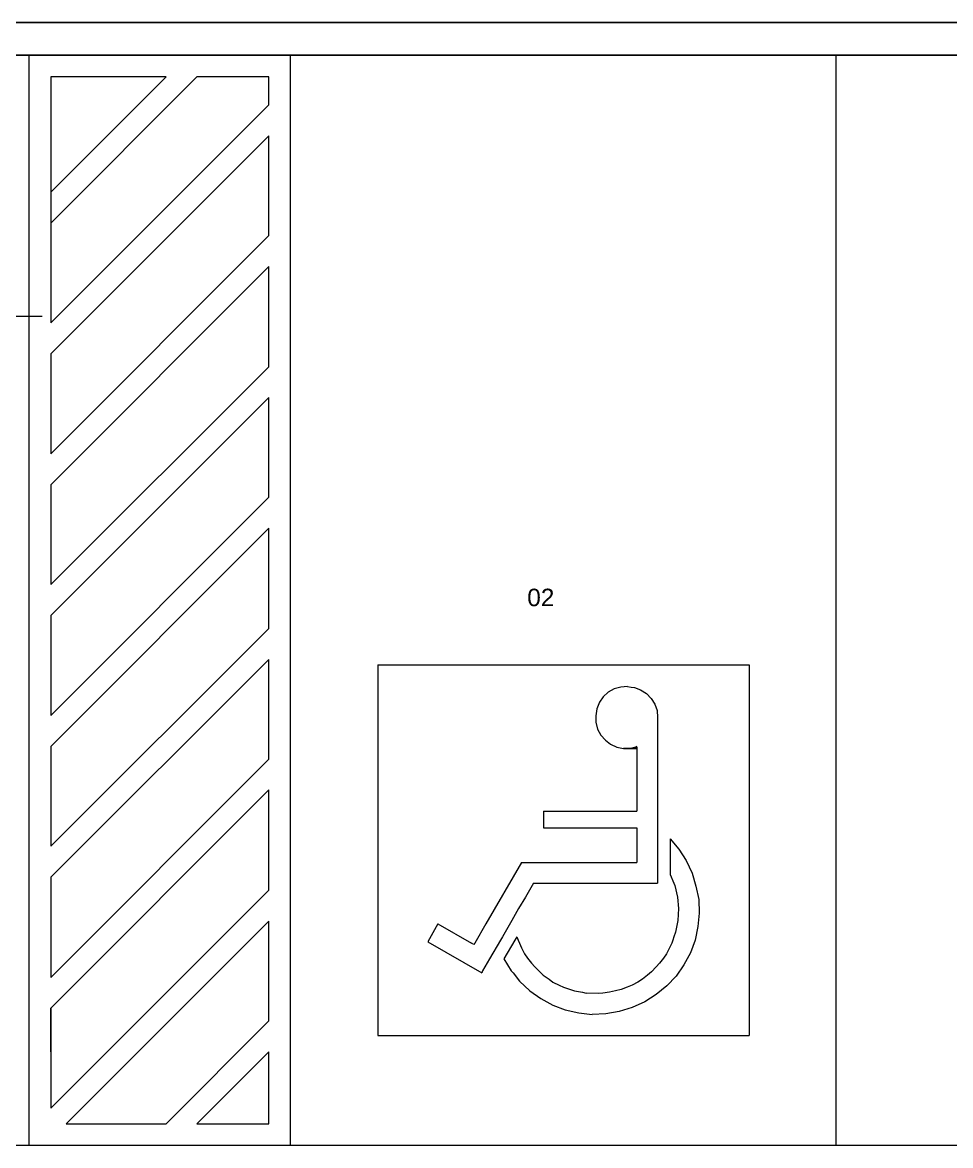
# Model space of a CAD drawing. Header units: inches. Extents: x 44782 to 44933, y 6798 to 6838.
# Drawn here: x 44817.13 to 44821.38, y 6831.23 to 6836.38 of the extents above; entities that cross this region are included whole.
import ezdxf

# ---------------------------------------------------------------- set-up
doc = ezdxf.new("R2010")
doc.units = ezdxf.units.IN
doc.header["$MEASUREMENT"] = 0
doc.layers.add('at_Entity', color=7, linetype='Continuous', lineweight=9)
for name, color, linetype in [('MURO', 2, 'Continuous'), ('PAREDE', 4, 'Continuous'), ('Paredes_Muro', 2, 'Continuous'), ('TEXTO01', 7, 'Continuous')]:
    doc.layers.add(name, color=color, linetype=linetype)
doc.styles.get("Standard").update_dxf_attribs({"font": 'txt.shx', "height": 0.18})

# ---------------------------------------------------------------- blocks, each defined once
blk = doc.blocks.new('new block21')
at = {"layer": 'at_Entity', "color": 150, "true_color": 0x007fff}
for p, q in [((0, 0), (0, -0.0995)), ((0, 0), (1.7013, 0)), ((1.7013, 0), (1.7013, -0.0995)), ((1.7013, 0), (1.7013, -0.0995)), ((0, -0.0995), (0, -0.1016)), ((0, -0.1016), (0, -0.11)), ((1.1131, -0.1016), (1.0834, -0.11)), ((1.1131, -0.1016), (1.0834, -0.11)), ((1.1448, -0.0995), (1.1131, -0.1016)), ((1.1448, -0.0995), (1.1131, -0.1016)), ((1.1448, -0.0995), (1.1617, -0.1016)), ((1.1617, -0.1016), (1.1765, -0.1037)), ((1.7013, -0.0995), (1.7013, -0.1016)), ((1.7013, -0.0995), (1.7013, -0.1016)), ((1.7013, -0.1016), (1.7013, -0.1037)), ((1.7013, -0.1016), (1.7013, -0.1037)), ((0, -0.11), (0, -0.1248)), ((0, -0.1248), (0, -0.146)), ((0, -0.146), (0, -0.1714)), ((1.0326, -0.146), (1.0157, -0.1714)), ((1.0326, -0.146), (1.0157, -0.1714)), ((1.0559, -0.1248), (1.0326, -0.146)), ((1.0559, -0.1248), (1.0326, -0.146)), ((1.0834, -0.11), (1.0559, -0.1248)), ((1.0834, -0.11), (1.0559, -0.1248)), ((1.1765, -0.1037), (1.2041, -0.1143)), ((1.2041, -0.1143), (1.2316, -0.1312)), ((1.2316, -0.1312), (1.2527, -0.1545)), ((1.7013, -0.1037), (1.7013, -0.1143)), ((1.7013, -0.1037), (1.7013, -0.1143)), ((1.7013, -0.1143), (1.7013, -0.1312)), ((1.7013, -0.1143), (1.7013, -0.1312)), ((1.7013, -0.1312), (1.7013, -0.1545)), ((1.7013, -0.1312), (1.7013, -0.1545)), ((0, -0.1714), (0, -0.201)), ((0, -0.201), (0, -0.2328)), ((1.003, -0.201), (0.9988, -0.2328)), ((1.003, -0.201), (0.9988, -0.2328)), ((1.0157, -0.1714), (1.003, -0.201)), ((1.0157, -0.1714), (1.003, -0.201)), ((1.2527, -0.1545), (1.2696, -0.1799)), ((1.2696, -0.1799), (1.2802, -0.2095)), ((1.7013, -0.1545), (1.7013, -0.1799)), ((1.7013, -0.1545), (1.7013, -0.1799)), ((1.7013, -0.1799), (1.7013, -0.2095)), ((1.7013, -0.1799), (1.7013, -0.2095)), ((0, -0.2328), (0, -0.2624)), ((0.9988, -0.2328), (0.9988, -0.2624)), ((0.9988, -0.2328), (0.9988, -0.2624)), ((1.2802, -0.2095), (1.2823, -0.2412)), ((1.2823, -0.2412), (1.2823, -0.7978)), ((1.7013, -0.2095), (1.7013, -0.2412)), ((1.7013, -0.2095), (1.7013, -0.2412)), ((1.7013, -0.2412), (1.7013, -0.7978)), ((1.7013, -0.2412), (1.7013, -0.7978)), ((0, -0.2624), (0, -0.2941)), ((0, -0.2941), (0, -0.3216)), ((0.9988, -0.2624), (1.0073, -0.2941)), ((0.9988, -0.2624), (1.0073, -0.2941)), ((1.0073, -0.2941), (1.0221, -0.3216)), ((1.0073, -0.2941), (1.0221, -0.3216)), ((0, -0.3216), (0, -0.3449)), ((0, -0.3449), (0, -0.364)), ((1.0221, -0.3216), (1.0432, -0.3449)), ((1.0221, -0.3216), (1.0432, -0.3449)), ((1.0432, -0.3449), (1.0665, -0.364)), ((1.0432, -0.3449), (1.0665, -0.364)), ((0, -0.364), (0, -0.3767)), ((0, -0.3767), (0, -0.383)), ((0, -0.383), (0, -0.6708)), ((1.0665, -0.364), (1.0961, -0.3767)), ((1.0665, -0.364), (1.0961, -0.3767)), ((1.0961, -0.3767), (1.1258, -0.383)), ((1.0961, -0.3767), (1.1258, -0.383)), ((1.1258, -0.383), (1.1575, -0.383)), ((1.1871, -0.383), (1.1258, -0.383)), ((1.1829, -0.3767), (1.1575, -0.383)), ((1.1575, -0.383), (1.1871, -0.383)), ((1.1575, -0.383), (1.1871, -0.383)), ((1.1575, -0.383), (1.1871, -0.383)), ((1.1871, -0.383), (1.1575, -0.383)), ((1.1871, -0.383), (1.1575, -0.383)), ((1.1871, -0.3745), (1.1829, -0.3767)), ((1.1829, -0.3767), (1.1871, -0.3767)), ((1.1871, -0.383), (1.1829, -0.3767)), ((1.1871, -0.383), (1.1829, -0.3767)), ((1.1829, -0.3767), (1.1871, -0.3767)), ((1.1871, -0.3767), (1.1871, -0.3745)), ((1.1871, -0.3767), (1.1871, -0.3745)), ((1.1871, -0.3767), (1.1871, -0.383)), ((1.1871, -0.3767), (1.1871, -0.383)), ((1.1871, -0.383), (1.1871, -0.6708)), ((1.1871, -0.383), (1.1871, -0.6708)), ((0, -0.6708), (0, -0.747)), ((0.7597, -0.6708), (1.1871, -0.6708)), ((0.7597, -0.6708), (0.7597, -0.747)), ((0.7597, -0.6708), (0.7597, -0.747)), ((0, -0.747), (0, -0.9057)), ((0.7597, -0.747), (1.1871, -0.747)), ((1.1871, -0.747), (1.1871, -0.9057)), ((1.1871, -0.747), (1.1871, -0.9057)), ((1.2823, -0.7978), (1.2823, -0.8443)), ((1.3395, -0.7978), (1.3797, -0.8443)), ((1.3395, -0.7978), (1.3395, -0.8443)), ((1.3395, -0.7978), (1.3395, -0.8443)), ((1.7013, -0.7978), (1.7013, -0.8443)), ((1.7013, -0.7978), (1.7013, -0.8443)), ((1.2823, -0.8443), (1.2823, -0.9607)), ((1.3395, -0.8443), (1.3395, -0.9607)), ((1.3395, -0.8443), (1.3395, -0.9607)), ((1.3797, -0.8443), (1.4135, -0.8972)), ((1.7013, -0.8443), (1.7013, -0.8972)), ((1.7013, -0.8443), (1.7013, -0.8972)), ((0, -0.9057), (0, -1.1871)), ((0.6581, -0.9057), (0.4952, -1.1871)), ((0.6581, -0.9057), (0.4952, -1.1871)), ((0.6581, -0.9057), (1.1871, -0.9057)), ((1.4135, -0.8972), (1.4411, -0.9544)), ((1.7013, -0.8972), (1.7013, -0.9544)), ((1.7013, -0.8972), (1.7013, -0.9544)), ((1.2823, -0.9607), (1.2823, -1.0009)), ((1.3395, -0.9607), (1.3564, -1.0009)), ((1.3395, -0.9607), (1.3564, -1.0009)), ((1.4411, -0.9544), (1.458, -1.0136)), ((1.7013, -0.9544), (1.7013, -1.0136)), ((1.7013, -0.9544), (1.7013, -1.0136)), ((0.7068, -1.0115), (0.6771, -1.0644)), ((0.7131, -1.0009), (0.7068, -1.0115)), ((0.7131, -1.0009), (1.2823, -1.0009)), ((1.3564, -1.0009), (1.3606, -1.0115)), ((1.3564, -1.0009), (1.3606, -1.0115)), ((1.3606, -1.0115), (1.3733, -1.0644)), ((1.3606, -1.0115), (1.3733, -1.0644)), ((1.458, -1.0136), (1.4707, -1.075)), ((1.7013, -1.0136), (1.7013, -1.075)), ((1.7013, -1.0136), (1.7013, -1.075)), ((0.6771, -1.0644), (0.6454, -1.1173)), ((1.3733, -1.0644), (1.3776, -1.1173)), ((1.3733, -1.0644), (1.3776, -1.1173)), ((1.4707, -1.075), (1.4728, -1.1385)), ((1.7013, -1.075), (1.7013, -1.1385)), ((1.7013, -1.075), (1.7013, -1.1385)), ((0.6454, -1.1173), (0.6137, -1.1723)), ((1.3776, -1.1173), (1.3755, -1.1723)), ((1.3776, -1.1173), (1.3755, -1.1723)), ((0.6137, -1.1723), (0.584, -1.2252)), ((1.3755, -1.1723), (1.3649, -1.2252)), ((1.3755, -1.1723), (1.3649, -1.2252)), ((1.4728, -1.1385), (1.4664, -1.1998)), ((1.7013, -1.1385), (1.7013, -1.1998)), ((1.7013, -1.1385), (1.7013, -1.1998)), ((0, -1.1871), (0, -1.2696)), ((0.2751, -1.1871), (0.2285, -1.2696)), ((0.2751, -1.1871), (0.2285, -1.2696)), ((0.2751, -1.1871), (0.4296, -1.276)), ((0.4952, -1.1871), (0.4444, -1.276)), ((0.4952, -1.1871), (0.4444, -1.276)), ((0.584, -1.2252), (0.5713, -1.2464)), ((1.3649, -1.2252), (1.3564, -1.2464)), ((1.3649, -1.2252), (1.3564, -1.2464)), ((1.4664, -1.1998), (1.4537, -1.2612)), ((1.7013, -1.1998), (1.7013, -1.2612)), ((1.7013, -1.1998), (1.7013, -1.2612)), ((0, -1.2696), (0, -1.4114)), ((0.2285, -1.2696), (0.4761, -1.4114)), ((0.2285, -1.2696), (0.4761, -1.4114)), ((0.4401, -1.2823), (0.4296, -1.276)), ((0.4401, -1.2823), (0.4296, -1.276)), ((0.4444, -1.276), (0.4401, -1.2823)), ((0.5629, -1.2612), (0.5121, -1.3479)), ((0.5713, -1.2464), (0.5629, -1.2612)), ((0.6285, -1.2612), (0.5777, -1.3479)), ((0.6285, -1.2612), (0.5777, -1.3479)), ((0.6369, -1.2464), (0.6285, -1.2612)), ((0.6369, -1.2464), (0.6285, -1.2612)), ((0.6369, -1.2464), (0.6433, -1.2612)), ((0.6433, -1.2612), (0.6496, -1.276)), ((0.6496, -1.276), (0.6581, -1.2972)), ((1.3479, -1.276), (1.3374, -1.2972)), ((1.3479, -1.276), (1.3374, -1.2972)), ((1.3522, -1.2612), (1.3479, -1.276)), ((1.3522, -1.2612), (1.3479, -1.276)), ((1.3564, -1.2464), (1.3522, -1.2612)), ((1.3564, -1.2464), (1.3522, -1.2612)), ((1.4537, -1.2612), (1.4326, -1.3204)), ((1.7013, -1.2612), (1.7013, -1.3204)), ((1.7013, -1.2612), (1.7013, -1.3204)), ((0.6581, -1.2972), (0.6729, -1.3247)), ((0.6729, -1.3247), (0.6856, -1.3437)), ((1.3226, -1.3247), (1.3099, -1.3437)), ((1.3226, -1.3247), (1.3099, -1.3437)), ((1.3374, -1.2972), (1.3226, -1.3247)), ((1.3374, -1.2972), (1.3226, -1.3247)), ((1.4326, -1.3204), (1.403, -1.3755)), ((1.7013, -1.3204), (1.7013, -1.3755)), ((1.7013, -1.3204), (1.7013, -1.3755)), ((0.5121, -1.3479), (0.4804, -1.403)), ((0.5777, -1.3479), (0.6115, -1.403)), ((0.5777, -1.3479), (0.6115, -1.403)), ((0.6856, -1.3437), (0.7047, -1.367)), ((0.7047, -1.367), (0.7195, -1.3839)), ((0.7195, -1.3839), (0.7427, -1.4072)), ((1.276, -1.3839), (1.2548, -1.4072)), ((1.276, -1.3839), (1.2548, -1.4072)), ((1.2908, -1.367), (1.276, -1.3839)), ((1.2908, -1.367), (1.276, -1.3839)), ((1.3099, -1.3437), (1.2908, -1.367)), ((1.3099, -1.3437), (1.2908, -1.367)), ((1.403, -1.3755), (1.367, -1.4262)), ((1.7013, -1.3755), (1.7013, -1.4262)), ((1.7013, -1.3755), (1.7013, -1.4262)), ((0, -1.4114), (0, -1.4495)), ((0.4804, -1.403), (0.4761, -1.4114)), ((0.6115, -1.403), (0.62, -1.4114)), ((0.6115, -1.403), (0.62, -1.4114)), ((0.62, -1.4114), (0.6496, -1.4495)), ((0.62, -1.4114), (0.6496, -1.4495)), ((0.7427, -1.4072), (0.7576, -1.422)), ((0.7576, -1.422), (0.7851, -1.4411)), ((0.7851, -1.4411), (0.802, -1.4537)), ((1.2125, -1.4411), (1.1914, -1.4537)), ((1.2125, -1.4411), (1.1914, -1.4537)), ((1.2358, -1.422), (1.2125, -1.4411)), ((1.2358, -1.422), (1.2125, -1.4411)), ((1.2548, -1.4072), (1.2358, -1.422)), ((1.2548, -1.4072), (1.2358, -1.422)), ((1.367, -1.4262), (1.3247, -1.4707)), ((1.7013, -1.4262), (1.7013, -1.4707)), ((1.7013, -1.4262), (1.7013, -1.4707)), ((0, -1.4495), (0, -1.494)), ((0.6496, -1.4495), (0.6962, -1.494)), ((0.6496, -1.4495), (0.6962, -1.494)), ((0.802, -1.4537), (0.8316, -1.4686)), ((0.8316, -1.4686), (0.8507, -1.477)), ((0.8507, -1.477), (0.8824, -1.4876)), ((0.8824, -1.4876), (0.9015, -1.494)), ((1.1152, -1.4876), (1.0898, -1.494)), ((1.1152, -1.4876), (1.0898, -1.494)), ((1.1427, -1.477), (1.1152, -1.4876)), ((1.1427, -1.477), (1.1152, -1.4876)), ((1.166, -1.4686), (1.1427, -1.477)), ((1.166, -1.4686), (1.1427, -1.477)), ((1.1914, -1.4537), (1.166, -1.4686)), ((1.1914, -1.4537), (1.166, -1.4686)), ((1.3247, -1.4707), (1.276, -1.5109)), ((1.7013, -1.4707), (1.7013, -1.5109)), ((1.7013, -1.4707), (1.7013, -1.5109)), ((0, -1.494), (0, -1.5299)), ((0, -1.5299), (0, -1.5596)), ((0.6962, -1.494), (0.747, -1.5299)), ((0.6962, -1.494), (0.747, -1.5299)), ((0.747, -1.5299), (0.802, -1.5596)), ((0.747, -1.5299), (0.802, -1.5596)), ((0.9015, -1.494), (0.9374, -1.5003)), ((0.9374, -1.5003), (0.9544, -1.5045)), ((1.0094, -1.5067), (0.9544, -1.5045)), ((1.0094, -1.5067), (0.9544, -1.5045)), ((1.0305, -1.5045), (1.0094, -1.5067)), ((1.0623, -1.5003), (1.0305, -1.5045)), ((1.0898, -1.494), (1.0623, -1.5003)), ((1.0898, -1.494), (1.0623, -1.5003)), ((1.276, -1.5109), (1.2231, -1.5447)), ((1.7013, -1.5109), (1.7013, -1.5447)), ((1.7013, -1.5109), (1.7013, -1.5447)), ((0, -1.5596), (0, -1.5807)), ((0, -1.5807), (0, -1.5955)), ((0, -1.5955), (0, -1.6019)), ((0.802, -1.5596), (0.8591, -1.5807)), ((0.802, -1.5596), (0.8591, -1.5807)), ((0.8591, -1.5807), (0.9205, -1.5955)), ((0.8591, -1.5807), (0.9205, -1.5955)), ((0.9205, -1.5955), (0.9819, -1.6019)), ((0.9205, -1.5955), (0.9819, -1.6019)), ((1.1067, -1.5892), (1.0453, -1.5998)), ((1.166, -1.5701), (1.1067, -1.5892)), ((1.2231, -1.5447), (1.166, -1.5701)), ((1.7013, -1.5447), (1.7013, -1.5701)), ((1.7013, -1.5447), (1.7013, -1.5701)), ((1.7013, -1.5701), (1.7013, -1.5892)), ((1.7013, -1.5701), (1.7013, -1.5892)), ((1.7013, -1.5892), (1.7013, -1.5998)), ((1.7013, -1.5892), (1.7013, -1.5998)), ((0, -1.6019), (0, -1.6992)), ((1.0453, -1.5998), (0.9819, -1.6019)), ((1.7013, -1.5998), (1.7013, -1.6019)), ((1.7013, -1.5998), (1.7013, -1.6019)), ((1.7013, -1.6019), (1.7013, -1.6992)), ((1.7013, -1.6019), (1.7013, -1.6992)), ((0, -1.6992), (1.7013, -1.6992))]:
    blk.add_line(p, q, dxfattribs=at)
blk = doc.blocks.new('new block22')
at = {"layer": 'at_Entity', "color": 0}
for p, q in [((0, -0.929), (0.929, 0)), ((0.4698, 0), (0, -0.4719)), ((0, -0.3301), (0.3301, 0)), ((0.3301, 0), (0, 0)), ((0, 0), (0, -0.3301)), ((0.929, 0), (0.4698, 0)), ((0.9988, -0.0719), (0, -1.0707)), ((0.9988, -0.529), (0.9988, -0.0719)), ((0, -0.4719), (0, -0.929)), ((0, -1.5299), (0.9988, -0.529)), ((0.9988, -0.6708), (0, -1.6717)), ((0.9988, -1.13), (0.9988, -0.6708)), ((0, -1.0707), (0, -1.5299)), ((0, -2.1288), (0.9988, -1.13)), ((0.9988, -1.2718), (0, -2.2706)), ((0.9988, -1.7288), (0.9988, -1.2718)), ((0, -1.6717), (0, -2.1288)), ((0, -2.7297), (0.9988, -1.7288)), ((0.9988, -1.8706), (0, -2.8715)), ((0.9988, -2.3298), (0.9988, -1.8706)), ((0, -2.2706), (0, -2.7297)), ((0, -3.3286), (0.9988, -2.3298)), ((0.9988, -2.4716), (0, -3.4704)), ((0.9988, -2.9287), (0.9988, -2.4716)), ((0, -2.8715), (0, -3.3286)), ((0, -3.9296), (0.9988, -2.9287)), ((0.9988, -3.0704), (0, -4.0713)), ((0.9988, -3.5296), (0.9988, -3.0704)), ((0, -3.4704), (0, -3.9296)), ((0, -4.5284), (0.9988, -3.5296)), ((0.9988, -3.6714), (0, -4.6702)), ((0.9988, -4.1285), (0.9988, -3.6714)), ((0, -4.0713), (0, -4.5284)), ((0.3301, -4.7993), (0.9988, -4.1285)), ((0.9988, -4.2703), (0.4698, -4.7993)), ((0.9988, -4.7993), (0.9988, -4.2703)), ((0, -4.6702), (0, -4.7993)), ((0, -4.7993), (0.3301, -4.7993)), ((0.4698, -4.7993), (0.9988, -4.7993))]:
    blk.add_line(p, q, dxfattribs=at)
at = {"layer": 'at_Entity', "color": 2}
for p, q in [((0.9988, -0.3301), (0.9988, -0.529)), ((0.9988, -0.3301), (0.9988, -0.529)), ((0.2582, -1.2718), (0, -1.5299)), ((0.2582, -1.2718), (0, -1.5299))]:
    blk.add_line(p, q, dxfattribs=at)

msp = doc.modelspace()

# ---------------------------------------------------------------- linework, layer by layer
at = {"layer": 'at_Entity', "color": 2}
for p, q in [((44818.3546, 6836.2284), (44817.1548, 6836.2284)), ((44817.2595, 6836.129), (44817.2595, 6835.7989)), ((44817.2595, 6836.129), (44817.2595, 6835.7989)), ((44817.2595, 6835.7989), (44817.2595, 6835.6571)), ((44817.2595, 6835.7989), (44817.2595, 6835.6571)), ((44817.2595, 6835.6571), (44817.2595, 6835.2)), ((44817.2595, 6835.6571), (44817.2595, 6835.2))]:
    msp.add_line(p, q, dxfattribs=at)
at = {"layer": 'at_Entity', "color": 0}
for p, q in [((44817.1548, 6836.2284), (44818.3546, 6836.2284)), ((44820.8589, 6831.2303), (44820.8589, 6836.2284)), ((44813.751, 6835.0329), (44817.2193, 6835.0329)), ((44830.4553, 6831.2303), (44814.7604, 6831.2303))]:
    msp.add_line(p, q, dxfattribs=at)
at = {"layer": 'at_Entity', "color": 7}
for p, q in [((44817.1596, 6831.2303), (44817.1596, 6836.2284)), ((44818.3584, 6831.2303), (44818.3584, 6836.2284))]:
    msp.add_line(p, q, dxfattribs=at)
at = {"layer": 'MURO'}
for p, q in [((44830.6055, 6836.3787), (44785.3153, 6836.3787)), ((44830.4553, 6836.2284), (44785.4655, 6836.2284))]:
    msp.add_line(p, q, dxfattribs=at)

# ---------------------------------------------------------------- block references
at = {"layer": 'PAREDE'}
msp.add_blockref('new block21', (44818.758, 6833.4335), dxfattribs=at)
at = {"layer": 'Paredes_Muro', "rotation": 180}
msp.add_blockref('new block22', (44818.2584, 6831.3303), dxfattribs=at)

# ---------------------------------------------------------------- texts
at = {"layer": 'TEXTO01', "lineweight": 9, "insert": (44819.4428, 6833.7829), "char_height": 0.08, "attachment_point": 1}
msp.add_mtext_dynamic_manual_height_columns('{\\fArial|b0|i0|c0|p34;02}', width=2.174676, gutter_width=1, heights=[0], dxfattribs=at)

doc.saveas('drawing.dxf')
